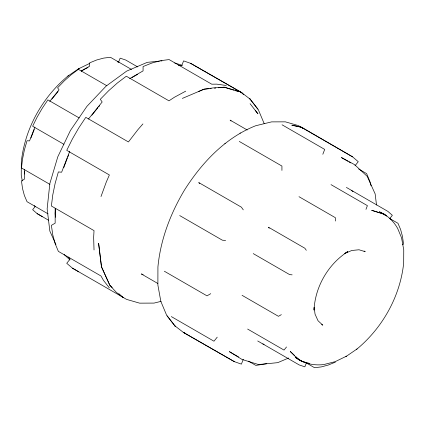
<?xml version="1.0" encoding="UTF-8"?>
<svg xmlns="http://www.w3.org/2000/svg" width="425" height="425" viewBox="0 0 425 425"><rect width="100%" height="100%" fill="white"/><g stroke="black" fill="none" stroke-linecap="round" stroke-linejoin="round"><path stroke-width="0.64" d="M24.448 171.445L24.453 174.032M55.478 209.02L55.154 213.504L55.457 217.318M30.945 137.971L34.244 129.476M63.792 167.599L67.4 157.887M101.001 196.541L106.261 182.123L109.374 174.962L66.736 150.344L72.388 138.97L78.763 127.925L85.792 117.343L128.43 141.955L137.913 129.662L142.933 123.914M34.914 127.075L29.538 140.93L27.035 140.707L24.384 149.982L22.52 159.104L21.462 167.949L49.895 184.365M69.764 151.236L61.625 172.215L58.363 171.928L55.107 183.515L52.769 194.921L51.388 206.008L94.026 230.626L93.654 237.283L94.026 249.964M243.281 359.274L241.4 364.129L234.372 361.659L183.435 332.451L174.797 325.784M322.825 154.27L324.705 149.414L282.067 124.796M365.962 209.371L367.407 205.647L331.017 184.641M67.931 156.708L68.728 154.934M51.855 99.099L58.034 91.577M91.896 115.196L97.957 107.615M49.725 101.421L59.038 89.834L57.593 87.784L64.297 80.846L71.267 74.672L78.397 69.333L106.829 85.749M88.48 119.016L102.175 101.979L100.295 99.301L108.704 90.684L117.412 82.96L126.326 76.218L168.959 100.831L174.537 97.182L185.709 91.168M217.233 337.158L213.972 341.217L171.333 316.598M355.002 165.771L358.264 161.712L352.612 156.862L298.398 125.603L285.393 121.848L271.596 121.879L255.611 125.768C225.085 137.881 201.742 162.839 184.461 190.097C170.473 213.552 160.491 239.631 157.925 266.948L157.882 285.058L160.831 301.399L166.685 315.339L175.254 326.32L167.126 315.855M286.524 346.965L284.022 350.078L247.632 329.067M98.823 106.648L99.694 105.682M68.457 75.682L67.883 76.08C42.309 97.415 24.793 128.711 21.319 161.946L21.25 175.127L22.291 180.97M356.543 349.318L357.117 348.92C382.691 327.585 400.207 296.289 403.681 263.054L403.75 249.873L401.545 237.777L397.625 228.363C393.486 221.032 387.159 215.013 379.339 211.778L383.865 214.386M78.418 68.871L89.824 63.346M224.83 143.576L225.16 143.347M239.971 133.216L240.385 132.929M308.959 363.274L302.642 361.595L295.29 357.345C303.312 363.545 313.799 365.782 323.765 364.56L335.176 361.654L346.582 356.129M67.883 76.08L79.14 68.372M345.86 356.628L357.117 348.92M81.281 71.278L84.007 69.429L88.039 67.511M132.042 77.536L137.572 74.364M81.202 71.049L89.617 66.194L89.617 62.857L96.751 59.957L103.716 58.092L110.426 57.279L131.463 69.429M129.673 78.636L143.071 70.901L143.071 66.55L151.98 63.001L160.692 60.669L169.102 59.574L211.735 84.192L216.755 84.139L226.238 85.489M210.763 293.675L206.996 295.848L164.358 271.235M345.615 252.864L347.756 251.627C328.132 264.249 315.132 286.763 314.011 310.069L314.011 307.599M281.334 314.649L278.444 316.317L242.059 295.306M402.576 244.651L403.538 244.093L402.48 236.47L400.616 229.5L397.965 223.29L390.001 218.694M182.357 98.414L204.027 89.197L213.201 87.911L224.219 87.199L239.344 91.508L241.565 92.549L250.203 99.216M344.611 253.534L351.778 250.484L359.013 249.767L365.224 251.685L364.087 251.032M288.633 358.02L277.737 362.652L258.549 364.554L242.075 359.47L229.373 351.64L238.632 356.984M198.347 91.603L204.027 89.197L208.59 88.745M335.383 362.142L328.249 365.043L321.284 366.908L314.574 367.721L306.048 362.796M266.799 363.667L255.898 365.426L248.508 361.16M161.123 301.33L154.057 303.089L139.607 303.152L126.602 299.397L72.388 268.138L66.736 263.288L69.998 259.229L68.473 257.067M159.417 61.142L147.262 62.347L126.677 71.103L106.091 86.121L86.907 106.372L70.433 130.475L57.795 156.798L49.847 183.536L47.138 208.877L49.847 231.083L55.941 244.545M160.692 61.019L161.973 60.892M209.892 88.618L211.193 88.49M214.45 88.166L215.751 88.039M218.36 87.778L224.219 87.199L234.133 90.259M178.426 65.429L181.719 65.726L183.6 60.871L190.628 63.341L241.565 92.549L243.637 94.738M117.481 61.763L118.697 61.869L120.142 58.151L125.789 60.063L137.732 66.953M225.606 240.476L222.344 240.183L179.706 215.571M292.134 274.842L289.632 274.614L253.242 253.608M309.342 363.402L306.303 363.131L304.858 366.849L299.211 364.937L257.72 340.983M303.338 128.515L301.846 127.357L291.927 125.178L301.846 127.357L352.612 156.862M304.47 362.015C298.361 360.984 294.557 355.428 290.28 351.507L294.546 355.459M117.73 61.869L118.979 62.241M174.686 62.99L182.288 65.338M235.37 90.642L238.468 91.593M240.322 92.167L241.565 92.549L242.42 93.489M143.161 274.513L141.302 273.939L157.834 283.486M301.612 360.868L299.758 360.299L295.965 356.782M234.372 361.659L183.435 332.451L184.678 332.833M262.82 343.931L264.074 344.356M183.435 332.451L185.656 333.492M241.565 92.549L190.628 63.341M347.969 161.314L341.434 157.542L354.567 164.629L367.205 176.354L375.153 193.917L376.507 205.02M349.058 161.941L350.694 162.887M358.679 169.028L366.637 173.623L369.893 181.454L371.062 185.805M247.212 129.997L230.111 120.121L231.062 121.003M346.38 187.42L387.871 211.374L392.355 215.31L389.853 218.423L390.554 219.422M384.997 215.039L386.692 216.022L384.126 214.168L371.769 210.354L384.126 214.168L385.549 215.544M239.291 141.44L281.929 166.058L281.929 170.404M298.993 196.69L335.383 217.701L335.383 221.037M79.151 117.927L47.876 99.87L42.229 108.306L37.129 117.135L32.645 126.246L63.92 144.303M321.661 324.514L322.798 325.168L318.033 320.748L315.037 314.123L314.25 307.679M48.078 213.855L27.035 201.71L24.384 195.5L22.52 188.53L21.462 180.907L24.353 179.238L24.353 169.522M34.446 205.578L35.148 206.577L32.645 209.69L37.129 213.626L48.498 220.192M37.129 213.626L42.229 216.569M72.388 268.138L78.763 271.819M351.48 190.363L352.973 191.675M301.846 127.357L303.275 128.679M112.221 287.507L109.847 285.303L101.479 266.815L98.627 243.44L101.479 266.815L109.847 285.303L116.2 292.225L123.154 297.643L118.878 293.675M64.111 254.506L69.944 259.919M109.374 287.906L103.466 280.362L101.001 275.995L58.363 251.377L55.107 243.546L52.769 234.839L51.388 225.346L55.154 223.173L55.154 208.346M250.086 103.7L257.922 113.794L255.319 110.436M257.874 109.145L249.746 98.68L258.315 109.661L264.169 123.601M306.303 250.293L304.858 248.237L268.473 227.226L269.195 228.257M243.281 209.86L241.4 207.177L198.762 182.564L199.516 183.637"/></g></svg>
